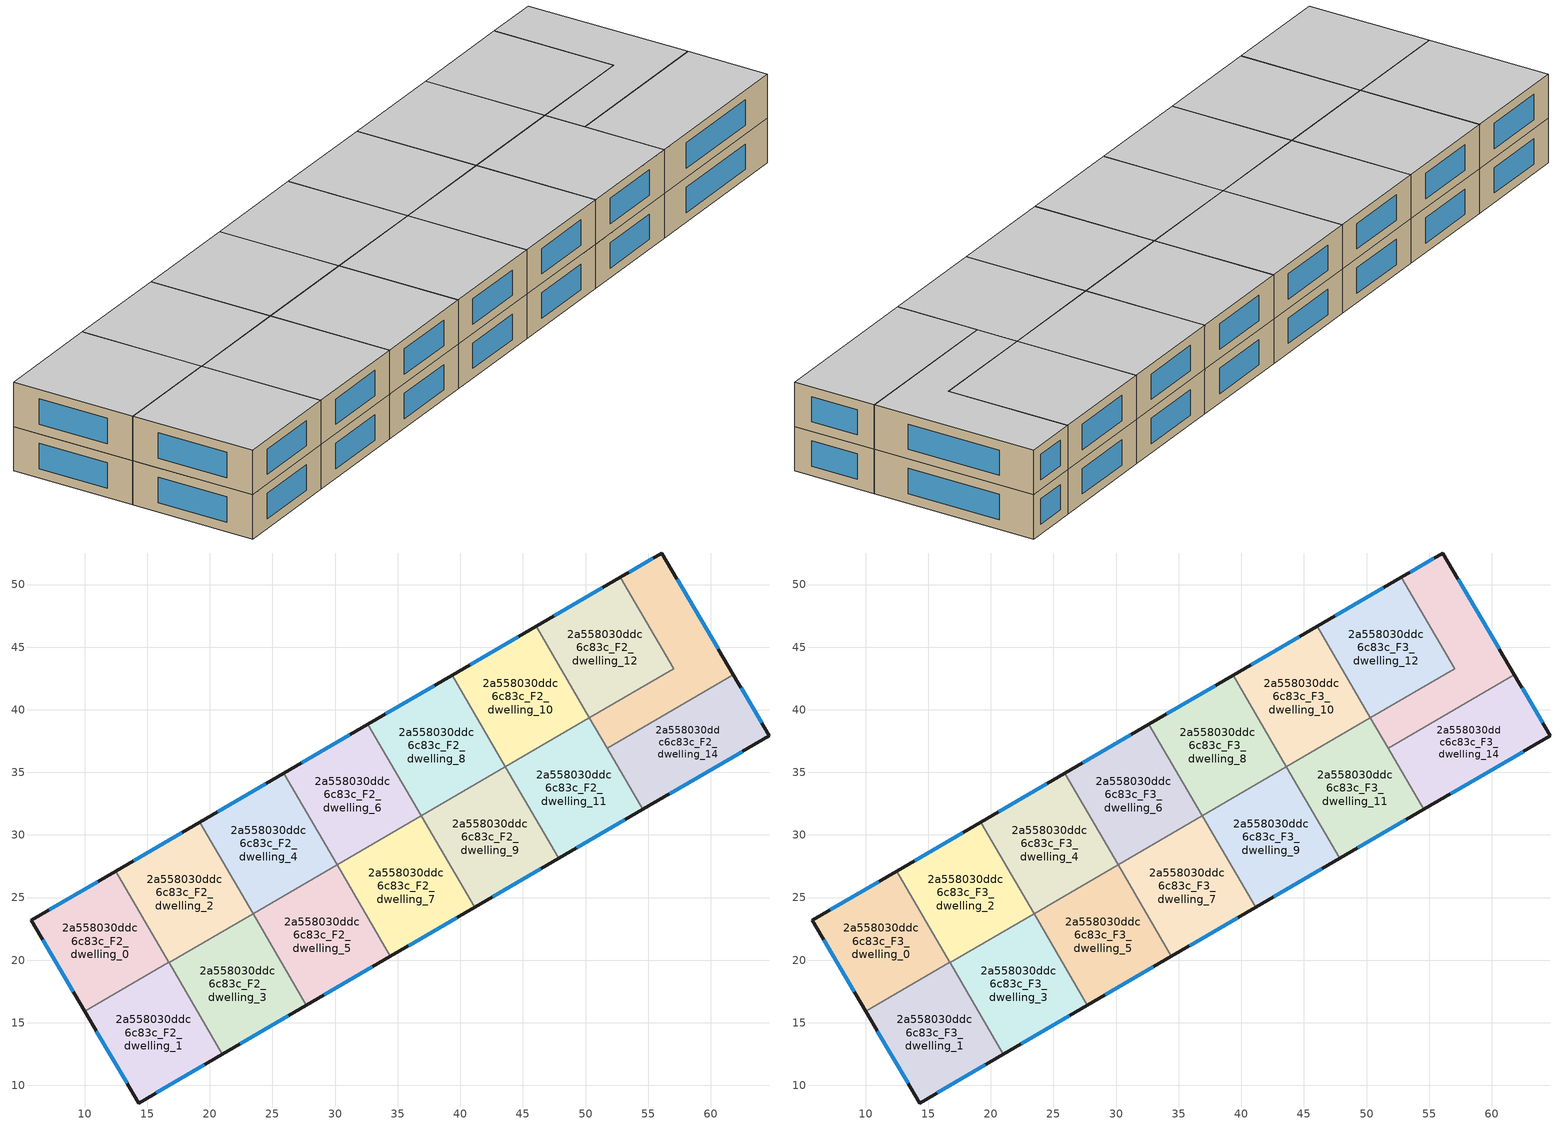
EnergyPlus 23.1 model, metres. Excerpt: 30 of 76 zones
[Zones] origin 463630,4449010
2a558030ddc6c83c_F2_dwelling_0
 floor to 2a558030ddc6c83c_F1_dwelling_0 (EU_floor_Construction): 12.48,27.11 16.73,19.82 10.01,15.91 5.74,23.19 z6
 wall outside (EU_wall_Construction): 12.48,27.11 5.74,23.19 10.01,15.91 z6:9
 wall to 2a558030ddc6c83c_F2_dwelling_1 (EU_wall_Construction): 10.01,15.91 16.73,19.82 z6:9
 wall to 2a558030ddc6c83c_F2_dwelling_2 (EU_wall_Construction): 16.73,19.82 12.48,27.11 z6:9
 window (EU_Window_Construction): 6.66,21.63 9.1,17.47 / 11.03,26.27 7.18,24.03 z6.64:8.36
2a558030ddc6c83c_F2_dwelling_1
 floor to 2a558030ddc6c83c_F1_dwelling_1 (EU_floor_Construction): 16.73,19.82 20.99,12.49 14.3,8.6 10.01,15.91 z6
 wall outside (EU_wall_Construction): 10.01,15.91 14.3,8.6 20.99,12.49 z6:9
 wall to 2a558030ddc6c83c_F2_dwelling_3 (EU_wall_Construction): 20.99,12.49 16.74,19.8 z6:9
 wall to 2a558030ddc6c83c_F2_dwelling_2 (EU_wall_Construction): 16.74,19.8 16.73,19.82 z6:9
 window (EU_Window_Construction): 10.93,14.34 13.38,10.16 / 15.74,9.43 19.56,11.66 z6.64:8.36
2a558030ddc6c83c_F2_dwelling_10
 floor to 2a558030ddc6c83c_F1_dwelling_10 (EU_floor_Construction): 46.05,46.67 50.31,39.36 43.6,35.45 39.34,42.76 z6
 wall outside (EU_wall_Construction): 46.05,46.67 39.34,42.76 z6:9
 wall to 2a558030ddc6c83c_F2_dwelling_8 (EU_wall_Construction): 39.34,42.76 43.6,35.45 z6:9
 wall to 2a558030ddc6c83c_F2_dwelling_12 (EU_wall_Construction): 50.31,39.36 46.05,46.67 z6:9
 wall to 2a558030ddc6c83c_F2_dwelling_11 (EU_wall_Construction): 43.6,35.45 50.31,39.36 z6:9
 window (EU_Window_Construction): 44.61,45.83 40.78,43.59 z6.64:8.36
2a558030ddc6c83c_F2_dwelling_11
 floor to 2a558030ddc6c83c_F1_dwelling_11 (EU_floor_Construction): 50.31,39.36 54.57,32.04 47.85,28.13 43.6,35.45 z6
 wall outside (EU_wall_Construction): 47.85,28.13 54.57,32.04 z6:9
 wall to 2a558030ddc6c83c_F2_dwelling_9 (EU_wall_Construction): 43.6,35.45 47.85,28.13 z6:9
 wall to 2a558030ddc6c83c_F2_dwelling_14 (EU_wall_Construction): 54.57,32.04 51.73,36.91 z6:9
 wall to 2a558030ddc6c83c_F2_dwelling_13 (EU_wall_Construction): 51.73,36.91 50.31,39.36 z6:9
 window (EU_Window_Construction): 49.29,28.97 53.13,31.21 z6.64:8.36
2a558030ddc6c83c_F2_dwelling_12
 floor to 2a558030ddc6c83c_F1_dwelling_12 (EU_floor_Construction): 52.77,50.58 57.02,43.27 50.31,39.36 46.05,46.67 z6
 wall outside (EU_wall_Construction): 52.77,50.58 46.05,46.67 z6:9
 wall to 2a558030ddc6c83c_F2_dwelling_13 (EU_wall_Construction): 50.31,39.36 57.02,43.27 52.77,50.58 z6:9
 window (EU_Window_Construction): 51.33,49.74 47.49,47.5 z6.64:8.36
2a558030ddc6c83c_F2_dwelling_13
 floor to 2a558030ddc6c83c_F1_dwelling_13 (EU_floor_Construction): 56.1,52.52 61.81,42.78 51.73,36.91 50.31,39.36 57.02,43.27 52.77,50.58 z6
 wall outside (EU_wall_Construction): 61.81,42.78 56.1,52.52 52.77,50.58 z6:9
 wall to 2a558030ddc6c83c_F2_dwelling_14 (EU_wall_Construction): 51.73,36.91 61.81,42.78 z6:9
 window (EU_Window_Construction): 55.38,52.1 53.48,50.99 / 60.59,44.87 57.32,50.43 z6.64:8.36
2a558030ddc6c83c_F2_dwelling_14
 floor to 2a558030ddc6c83c_F1_dwelling_14 (EU_floor_Construction): 61.81,42.78 64.67,37.92 54.57,32.04 51.73,36.91 z6
 wall outside (EU_wall_Construction): 54.57,32.04 64.67,37.92 61.81,42.78 z6:9
 window (EU_Window_Construction): 64.06,38.96 62.42,41.74 / 56.73,33.3 62.5,36.66 z6.64:8.36
2a558030ddc6c83c_F2_dwelling_2
 floor to 2a558030ddc6c83c_F1_dwelling_2 (EU_floor_Construction): 19.19,31.02 23.45,23.71 16.74,19.8 12.48,27.11 z6
 wall outside (EU_wall_Construction): 19.19,31.02 12.48,27.11 z6:9
 wall to 2a558030ddc6c83c_F2_dwelling_3 (EU_wall_Construction): 16.74,19.8 23.45,23.71 z6:9
 wall to 2a558030ddc6c83c_F2_dwelling_4 (EU_wall_Construction): 23.45,23.71 19.19,31.02 z6:9
 window (EU_Window_Construction): 17.75,30.19 13.92,27.95 z6.64:8.36
2a558030ddc6c83c_F2_dwelling_3
 floor to 2a558030ddc6c83c_F1_dwelling_3 (EU_floor_Construction): 23.45,23.71 27.71,16.4 20.99,12.49 16.74,19.8 z6
 wall outside (EU_wall_Construction): 20.99,12.49 27.71,16.4 z6:9
 wall to 2a558030ddc6c83c_F2_dwelling_5 (EU_wall_Construction): 27.71,16.4 23.45,23.71 z6:9
 window (EU_Window_Construction): 22.43,13.33 26.27,15.57 z6.64:8.36
2a558030ddc6c83c_F2_dwelling_4
 floor to 2a558030ddc6c83c_F1_dwelling_4 (EU_floor_Construction): 25.91,34.93 30.17,27.62 23.45,23.71 19.19,31.02 z6
 wall outside (EU_wall_Construction): 25.91,34.93 19.19,31.02 z6:9
 wall to 2a558030ddc6c83c_F2_dwelling_5 (EU_wall_Construction): 23.45,23.71 30.17,27.62 z6:9
 wall to 2a558030ddc6c83c_F2_dwelling_6 (EU_wall_Construction): 30.17,27.62 25.91,34.93 z6:9
 window (EU_Window_Construction): 24.47,34.1 20.63,31.86 z6.64:8.36
2a558030ddc6c83c_F2_dwelling_5
 floor to 2a558030ddc6c83c_F1_dwelling_5 (EU_floor_Construction): 30.17,27.62 34.42,20.31 27.71,16.4 23.45,23.71 z6
 wall outside (EU_wall_Construction): 27.71,16.4 34.42,20.31 z6:9
 wall to 2a558030ddc6c83c_F2_dwelling_7 (EU_wall_Construction): 34.42,20.31 30.17,27.62 z6:9
 window (EU_Window_Construction): 29.15,17.24 32.99,19.48 z6.64:8.36
2a558030ddc6c83c_F2_dwelling_6
 floor to 2a558030ddc6c83c_F1_dwelling_6 (EU_floor_Construction): 32.62,38.85 36.88,31.54 30.17,27.62 25.91,34.93 z6
 wall outside (EU_wall_Construction): 32.62,38.85 25.91,34.93 z6:9
 wall to 2a558030ddc6c83c_F2_dwelling_8 (EU_wall_Construction): 36.88,31.54 32.62,38.85 z6:9
 wall to 2a558030ddc6c83c_F2_dwelling_7 (EU_wall_Construction): 30.17,27.62 36.88,31.54 z6:9
 window (EU_Window_Construction): 31.18,38.01 27.35,35.77 z6.64:8.36
2a558030ddc6c83c_F2_dwelling_7
 floor to 2a558030ddc6c83c_F1_dwelling_7 (EU_floor_Construction): 36.88,31.54 41.14,24.22 34.42,20.31 30.17,27.62 z6
 wall outside (EU_wall_Construction): 34.42,20.31 41.14,24.22 z6:9
 wall to 2a558030ddc6c83c_F2_dwelling_9 (EU_wall_Construction): 41.14,24.22 36.88,31.54 z6:9
 window (EU_Window_Construction): 35.86,21.15 39.7,23.39 z6.64:8.36
2a558030ddc6c83c_F2_dwelling_8
 floor to 2a558030ddc6c83c_F1_dwelling_8 (EU_floor_Construction): 39.34,42.76 43.6,35.45 36.88,31.54 32.62,38.85 z6
 wall outside (EU_wall_Construction): 39.34,42.76 32.62,38.85 z6:9
 wall to 2a558030ddc6c83c_F2_dwelling_9 (EU_wall_Construction): 36.88,31.54 43.6,35.44 z6:9
 window (EU_Window_Construction): 37.9,41.92 34.06,39.68 z6.64:8.36
2a558030ddc6c83c_F2_dwelling_9
 floor to 2a558030ddc6c83c_F1_dwelling_9 (EU_floor_Construction): 43.59,35.45 47.85,28.13 41.14,24.22 36.88,31.54 z6
 wall outside (EU_wall_Construction): 41.14,24.22 47.85,28.13 z6:9
 window (EU_Window_Construction): 42.58,25.06 46.42,27.3 z6.64:8.36
2a558030ddc6c83c_F3_dwelling_0
 floor to 2a558030ddc6c83c_F2_dwelling_0 (EU_floor_Construction): 12.48,27.11 16.73,19.82 10.01,15.91 5.74,23.19 z9
 wall outside (EU_wall_Construction): 12.48,27.11 5.74,23.19 10.01,15.91 z9:12
 wall to 2a558030ddc6c83c_F3_dwelling_1 (EU_wall_Construction): 10.01,15.91 16.73,19.82 z9:12
 wall to 2a558030ddc6c83c_F3_dwelling_2 (EU_wall_Construction): 16.73,19.82 12.48,27.11 z9:12
 window (EU_Window_Construction): 6.66,21.63 9.1,17.47 / 11.03,26.27 7.18,24.03 z9.64:11.36
 ceiling to 2a558030ddc6c83c_F4_dwelling_0 (EU_floor_Construction): 16.73,19.82 12.48,27.11 5.74,23.19 10.01,15.91 z12
2a558030ddc6c83c_F3_dwelling_1
 floor to 2a558030ddc6c83c_F2_dwelling_1 (EU_floor_Construction): 16.73,19.82 20.99,12.49 14.3,8.6 10.01,15.91 z9
 wall outside (EU_wall_Construction): 10.01,15.91 14.3,8.6 20.99,12.49 z9:12
 wall to 2a558030ddc6c83c_F3_dwelling_3 (EU_wall_Construction): 20.99,12.49 16.74,19.8 z9:12
 wall to 2a558030ddc6c83c_F3_dwelling_2 (EU_wall_Construction): 16.74,19.8 16.73,19.82 z9:12
 window (EU_Window_Construction): 10.93,14.34 13.38,10.16 / 15.74,9.43 19.56,11.66 z9.64:11.36
 ceiling to 2a558030ddc6c83c_F4_dwelling_1 (EU_floor_Construction): 20.99,12.49 16.73,19.82 10.01,15.91 14.3,8.6 z12
2a558030ddc6c83c_F3_dwelling_10
 floor to 2a558030ddc6c83c_F2_dwelling_10 (EU_floor_Construction): 46.05,46.67 50.31,39.36 43.6,35.45 39.34,42.76 z9
 wall outside (EU_wall_Construction): 46.05,46.67 39.34,42.76 z9:12
 wall to 2a558030ddc6c83c_F3_dwelling_8 (EU_wall_Construction): 39.34,42.76 43.6,35.45 z9:12
 wall to 2a558030ddc6c83c_F3_dwelling_12 (EU_wall_Construction): 50.31,39.36 46.05,46.67 z9:12
 wall to 2a558030ddc6c83c_F3_dwelling_11 (EU_wall_Construction): 43.6,35.45 50.31,39.36 z9:12
 window (EU_Window_Construction): 44.61,45.83 40.78,43.59 z9.64:11.36
 ceiling to 2a558030ddc6c83c_F4_dwelling_10 (EU_floor_Construction): 50.31,39.36 46.05,46.67 39.34,42.76 43.6,35.45 z12
2a558030ddc6c83c_F3_dwelling_11
 floor to 2a558030ddc6c83c_F2_dwelling_11 (EU_floor_Construction): 50.31,39.36 54.57,32.04 47.85,28.13 43.6,35.45 z9
 wall outside (EU_wall_Construction): 47.85,28.13 54.57,32.04 z9:12
 wall to 2a558030ddc6c83c_F3_dwelling_9 (EU_wall_Construction): 43.6,35.45 47.85,28.13 z9:12
 wall to 2a558030ddc6c83c_F3_dwelling_14 (EU_wall_Construction): 54.57,32.04 51.73,36.91 z9:12
 wall to 2a558030ddc6c83c_F3_dwelling_13 (EU_wall_Construction): 51.73,36.91 50.31,39.36 z9:12
 window (EU_Window_Construction): 49.29,28.97 53.13,31.21 z9.64:11.36
 ceiling to 2a558030ddc6c83c_F4_dwelling_11 (EU_floor_Construction): 54.57,32.04 50.31,39.36 43.6,35.45 47.85,28.13 z12
2a558030ddc6c83c_F3_dwelling_12
 floor to 2a558030ddc6c83c_F2_dwelling_12 (EU_floor_Construction): 52.77,50.58 57.02,43.27 50.31,39.36 46.05,46.67 z9
 wall outside (EU_wall_Construction): 52.77,50.58 46.05,46.67 z9:12
 wall to 2a558030ddc6c83c_F3_dwelling_13 (EU_wall_Construction): 50.31,39.36 57.02,43.27 52.77,50.58 z9:12
 window (EU_Window_Construction): 51.33,49.74 47.49,47.5 z9.64:11.36
 ceiling to 2a558030ddc6c83c_F4_dwelling_12 (EU_floor_Construction): 57.02,43.27 52.77,50.58 46.05,46.67 50.31,39.36 z12
2a558030ddc6c83c_F3_dwelling_13
 floor to 2a558030ddc6c83c_F2_dwelling_13 (EU_floor_Construction): 56.1,52.52 61.81,42.78 51.73,36.91 50.31,39.36 57.02,43.27 52.77,50.58 z9
 wall outside (EU_wall_Construction): 61.81,42.78 56.1,52.52 52.77,50.58 z9:12
 wall to 2a558030ddc6c83c_F3_dwelling_14 (EU_wall_Construction): 51.73,36.91 61.81,42.78 z9:12
 window (EU_Window_Construction): 55.38,52.1 53.48,50.99 / 60.59,44.87 57.32,50.43 z9.64:11.36
 ceiling to 2a558030ddc6c83c_F4_dwelling_13 (EU_floor_Construction): 61.81,42.78 56.1,52.52 52.77,50.58 57.02,43.27 50.31,39.36 51.73,36.91 z12
2a558030ddc6c83c_F3_dwelling_14
 floor to 2a558030ddc6c83c_F2_dwelling_14 (EU_floor_Construction): 61.81,42.78 64.67,37.92 54.57,32.04 51.73,36.91 z9
 wall outside (EU_wall_Construction): 54.57,32.04 64.67,37.92 61.81,42.78 z9:12
 window (EU_Window_Construction): 64.06,38.96 62.42,41.74 / 56.73,33.3 62.5,36.66 z9.64:11.36
 ceiling to 2a558030ddc6c83c_F4_dwelling_14 (EU_floor_Construction): 64.67,37.92 61.81,42.78 51.73,36.91 54.57,32.04 z12
2a558030ddc6c83c_F3_dwelling_2
 floor to 2a558030ddc6c83c_F2_dwelling_2 (EU_floor_Construction): 19.19,31.02 23.45,23.71 16.74,19.8 12.48,27.11 z9
 wall outside (EU_wall_Construction): 19.19,31.02 12.48,27.11 z9:12
 wall to 2a558030ddc6c83c_F3_dwelling_3 (EU_wall_Construction): 16.74,19.8 23.45,23.71 z9:12
 wall to 2a558030ddc6c83c_F3_dwelling_4 (EU_wall_Construction): 23.45,23.71 19.19,31.02 z9:12
 window (EU_Window_Construction): 17.75,30.19 13.92,27.95 z9.64:11.36
 ceiling to 2a558030ddc6c83c_F4_dwelling_2 (EU_floor_Construction): 23.45,23.71 19.19,31.02 12.48,27.11 16.74,19.8 z12
2a558030ddc6c83c_F3_dwelling_3
 floor to 2a558030ddc6c83c_F2_dwelling_3 (EU_floor_Construction): 23.45,23.71 27.71,16.4 20.99,12.49 16.74,19.8 z9
 wall outside (EU_wall_Construction): 20.99,12.49 27.71,16.4 z9:12
 wall to 2a558030ddc6c83c_F3_dwelling_5 (EU_wall_Construction): 27.71,16.4 23.45,23.71 z9:12
 window (EU_Window_Construction): 22.43,13.33 26.27,15.57 z9.64:11.36
 ceiling to 2a558030ddc6c83c_F4_dwelling_3 (EU_floor_Construction): 27.71,16.4 23.45,23.71 16.74,19.8 20.99,12.49 z12
2a558030ddc6c83c_F3_dwelling_4
 floor to 2a558030ddc6c83c_F2_dwelling_4 (EU_floor_Construction): 25.91,34.93 30.17,27.62 23.45,23.71 19.19,31.02 z9
 wall outside (EU_wall_Construction): 25.91,34.93 19.19,31.02 z9:12
 wall to 2a558030ddc6c83c_F3_dwelling_5 (EU_wall_Construction): 23.45,23.71 30.17,27.62 z9:12
 wall to 2a558030ddc6c83c_F3_dwelling_6 (EU_wall_Construction): 30.17,27.62 25.91,34.93 z9:12
 window (EU_Window_Construction): 24.47,34.1 20.63,31.86 z9.64:11.36
 ceiling to 2a558030ddc6c83c_F4_dwelling_4 (EU_floor_Construction): 30.17,27.62 25.91,34.93 19.19,31.02 23.45,23.71 z12
2a558030ddc6c83c_F3_dwelling_5
 floor to 2a558030ddc6c83c_F2_dwelling_5 (EU_floor_Construction): 30.17,27.62 34.42,20.31 27.71,16.4 23.45,23.71 z9
 wall outside (EU_wall_Construction): 27.71,16.4 34.42,20.31 z9:12
 wall to 2a558030ddc6c83c_F3_dwelling_7 (EU_wall_Construction): 34.42,20.31 30.17,27.62 z9:12
 window (EU_Window_Construction): 29.15,17.24 32.99,19.48 z9.64:11.36
 ceiling to 2a558030ddc6c83c_F4_dwelling_5 (EU_floor_Construction): 34.42,20.31 30.17,27.62 23.45,23.71 27.71,16.4 z12
2a558030ddc6c83c_F3_dwelling_6
 floor to 2a558030ddc6c83c_F2_dwelling_6 (EU_floor_Construction): 32.62,38.85 36.88,31.54 30.17,27.62 25.91,34.93 z9
 wall outside (EU_wall_Construction): 32.62,38.85 25.91,34.93 z9:12
 wall to 2a558030ddc6c83c_F3_dwelling_8 (EU_wall_Construction): 36.88,31.54 32.62,38.85 z9:12
 wall to 2a558030ddc6c83c_F3_dwelling_7 (EU_wall_Construction): 30.17,27.62 36.88,31.54 z9:12
 window (EU_Window_Construction): 31.18,38.01 27.35,35.77 z9.64:11.36
 ceiling to 2a558030ddc6c83c_F4_dwelling_6 (EU_floor_Construction): 36.88,31.54 32.62,38.85 25.91,34.93 30.17,27.62 z12
2a558030ddc6c83c_F3_dwelling_7
 floor to 2a558030ddc6c83c_F2_dwelling_7 (EU_floor_Construction): 36.88,31.54 41.14,24.22 34.42,20.31 30.17,27.62 z9
 wall outside (EU_wall_Construction): 34.42,20.31 41.14,24.22 z9:12
 wall to 2a558030ddc6c83c_F3_dwelling_9 (EU_wall_Construction): 41.14,24.22 36.88,31.54 z9:12
 window (EU_Window_Construction): 35.86,21.15 39.7,23.39 z9.64:11.36
 ceiling to 2a558030ddc6c83c_F4_dwelling_7 (EU_floor_Construction): 41.14,24.22 36.88,31.54 30.17,27.62 34.42,20.31 z12
2a558030ddc6c83c_F3_dwelling_8
 floor to 2a558030ddc6c83c_F2_dwelling_8 (EU_floor_Construction): 39.34,42.76 43.6,35.45 36.88,31.54 32.62,38.85 z9
 wall outside (EU_wall_Construction): 39.34,42.76 32.62,38.85 z9:12
 wall to 2a558030ddc6c83c_F3_dwelling_9 (EU_wall_Construction): 36.88,31.54 43.6,35.44 z9:12
 window (EU_Window_Construction): 37.9,41.92 34.06,39.68 z9.64:11.36
 ceiling to 2a558030ddc6c83c_F4_dwelling_8 (EU_floor_Construction): 43.6,35.45 39.34,42.76 32.62,38.85 36.88,31.54 z12
2a558030ddc6c83c_F3_dwelling_9
 floor to 2a558030ddc6c83c_F2_dwelling_9 (EU_floor_Construction): 43.59,35.45 47.85,28.13 41.14,24.22 36.88,31.54 z9
 wall outside (EU_wall_Construction): 41.14,24.22 47.85,28.13 z9:12
 window (EU_Window_Construction): 42.58,25.06 46.42,27.3 z9.64:11.36
 ceiling to 2a558030ddc6c83c_F4_dwelling_9 (EU_floor_Construction): 47.85,28.13 43.59,35.45 36.88,31.54 41.14,24.22 z12
[Building]
EU S2 Campaign: North Axis=0; Terrain=City; Solar Distribution=FullExterior
[Site:Location]
Yerevan-Zvartnots.Intl.AP: Latitude=40.15; Longitude=44.383; Time Zone=4; Elevation=854
[SizingPeriod:WeatherFileDays]
AnnualSizingPeriod: Begin Month=1; Begin Day of Month=1; End Month=12; End Day of Month=31; Day of Week for Start Day=Monday; Use Weather File Daylight Saving Period=No; Use Weather File Rain and Snow Indicators=No
[MATERIAL]
EU_InternalMass_Material: Roughness=MediumRough; Thickness=0.1; Conductivity=1; Density=1800; Specific Heat=900; Thermal Absorptance=0.9; Solar Absorptance=0.7; Visible Absorptance=0.7
[MATERIAL:NOMASS] Roughness=MediumRough; Thermal Absorptance=0.9; Solar Absorptance=0.7; Visible Absorptance=0.7
Name | Thermal Resistance
EU_wall_NoMass | 1.05043
EU_floor_NoMass | 0.478065
[WINDOWMATERIAL:SIMPLEGLAZINGSYSTEM]
EU_Window_SimpleGlazing: UFactor=2.5566; Solar Heat Gain Coefficient=0.75; Visible Transmittance=0.75
[CONSTRUCTION]
EU_wall_Construction: EU_wall_NoMass
EU_floor_Construction: EU_floor_NoMass
EU_Window_Construction: EU_Window_SimpleGlazing
EU_InternalMass_Construction: EU_InternalMass_Material
[ZONE] Type=1; Multiplier=1; Ceiling Height=autocalculate; Floor Area=autocalculate; Part of Total Floor Area=Yes
Name | Volume
2a558030ddc6c83c_F2_dwelling_0; 2a558030ddc6c83c_F3_dwelling_0 | 197.231
2a558030ddc6c83c_F2_dwelling_1; 2a558030ddc6c83c_F3_dwelling_1 | 197.214
2a558030ddc6c83c_F2_dwelling_10; 2a558030ddc6c83c_F3_dwelling_10; 2a558030ddc6c83c_F2_dwelling_5; 2a558030ddc6c83c_F3_dwelling_5; 2a558030ddc6c83c_F2_dwelling_8; 2a558030ddc6c83c_F3_dwelling_8 | 197.238
2a558030ddc6c83c_F2_dwelling_11; 2a558030ddc6c83c_F3_dwelling_11; 2a558030ddc6c83c_F2_dwelling_4; 2a558030ddc6c83c_F3_dwelling_4 | 197.22
2a558030ddc6c83c_F2_dwelling_12; 2a558030ddc6c83c_F3_dwelling_12 | 197.204
2a558030ddc6c83c_F2_dwelling_13; 2a558030ddc6c83c_F3_dwelling_13 | 197.211
2a558030ddc6c83c_F2_dwelling_14; 2a558030ddc6c83c_F3_dwelling_14 | 197.236
2a558030ddc6c83c_F2_dwelling_2; 2a558030ddc6c83c_F3_dwelling_2; 2a558030ddc6c83c_F2_dwelling_3; 2a558030ddc6c83c_F3_dwelling_3; 2a558030ddc6c83c_F2_dwelling_7; 2a558030ddc6c83c_F3_dwelling_7 | 197.223
2a558030ddc6c83c_F2_dwelling_6; 2a558030ddc6c83c_F3_dwelling_6 | 197.239
2a558030ddc6c83c_F2_dwelling_9; 2a558030ddc6c83c_F3_dwelling_9 | 197.221
[INTERNALMASS] Construction=EU_InternalMass_Construction
Name | Zone or ZoneList | Surface Area
2a558030ddc6c83c_F2_dwelling_0_EU_InternalMass | 2a558030ddc6c83c_F2_dwelling_0 | 65.7417
2a558030ddc6c83c_F2_dwelling_1_EU_InternalMass | 2a558030ddc6c83c_F2_dwelling_1 | 65.7366
2a558030ddc6c83c_F2_dwelling_2_EU_InternalMass | 2a558030ddc6c83c_F2_dwelling_2 | 65.7399
2a558030ddc6c83c_F2_dwelling_3_EU_InternalMass | 2a558030ddc6c83c_F2_dwelling_3 | 65.7399
2a558030ddc6c83c_F2_dwelling_4_EU_InternalMass | 2a558030ddc6c83c_F2_dwelling_4 | 65.7404
2a558030ddc6c83c_F2_dwelling_5_EU_InternalMass | 2a558030ddc6c83c_F2_dwelling_5 | 65.7491
2a558030ddc6c83c_F2_dwelling_6_EU_InternalMass | 2a558030ddc6c83c_F2_dwelling_6 | 65.7471
2a558030ddc6c83c_F2_dwelling_7_EU_InternalMass | 2a558030ddc6c83c_F2_dwelling_7 | 65.7419
2a558030ddc6c83c_F2_dwelling_8_EU_InternalMass | 2a558030ddc6c83c_F2_dwelling_8 | 65.7474
2a558030ddc6c83c_F2_dwelling_9_EU_InternalMass | 2a558030ddc6c83c_F2_dwelling_9 | 65.7414
2a558030ddc6c83c_F2_dwelling_10_EU_InternalMass | 2a558030ddc6c83c_F2_dwelling_10 | 65.745
2a558030ddc6c83c_F2_dwelling_11_EU_InternalMass | 2a558030ddc6c83c_F2_dwelling_11 | 65.7403
2a558030ddc6c83c_F2_dwelling_12_EU_InternalMass | 2a558030ddc6c83c_F2_dwelling_12 | 65.7403
2a558030ddc6c83c_F2_dwelling_13_EU_InternalMass | 2a558030ddc6c83c_F2_dwelling_13 | 65.7343
2a558030ddc6c83c_F2_dwelling_14_EU_InternalMass | 2a558030ddc6c83c_F2_dwelling_14 | 65.7467
2a558030ddc6c83c_F3_dwelling_0_EU_InternalMass | 2a558030ddc6c83c_F3_dwelling_0 | 65.7417
2a558030ddc6c83c_F3_dwelling_1_EU_InternalMass | 2a558030ddc6c83c_F3_dwelling_1 | 65.7366
2a558030ddc6c83c_F3_dwelling_2_EU_InternalMass | 2a558030ddc6c83c_F3_dwelling_2 | 65.7399
2a558030ddc6c83c_F3_dwelling_3_EU_InternalMass | 2a558030ddc6c83c_F3_dwelling_3 | 65.7399
2a558030ddc6c83c_F3_dwelling_4_EU_InternalMass | 2a558030ddc6c83c_F3_dwelling_4 | 65.7404
2a558030ddc6c83c_F3_dwelling_5_EU_InternalMass | 2a558030ddc6c83c_F3_dwelling_5 | 65.7491
2a558030ddc6c83c_F3_dwelling_6_EU_InternalMass | 2a558030ddc6c83c_F3_dwelling_6 | 65.7471
2a558030ddc6c83c_F3_dwelling_7_EU_InternalMass | 2a558030ddc6c83c_F3_dwelling_7 | 65.7419
2a558030ddc6c83c_F3_dwelling_8_EU_InternalMass | 2a558030ddc6c83c_F3_dwelling_8 | 65.7474
2a558030ddc6c83c_F3_dwelling_9_EU_InternalMass | 2a558030ddc6c83c_F3_dwelling_9 | 65.7414
2a558030ddc6c83c_F3_dwelling_10_EU_InternalMass | 2a558030ddc6c83c_F3_dwelling_10 | 65.745
2a558030ddc6c83c_F3_dwelling_11_EU_InternalMass | 2a558030ddc6c83c_F3_dwelling_11 | 65.7403
2a558030ddc6c83c_F3_dwelling_12_EU_InternalMass | 2a558030ddc6c83c_F3_dwelling_12 | 65.7403
2a558030ddc6c83c_F3_dwelling_13_EU_InternalMass | 2a558030ddc6c83c_F3_dwelling_13 | 65.7343
2a558030ddc6c83c_F3_dwelling_14_EU_InternalMass | 2a558030ddc6c83c_F3_dwelling_14 | 65.7467
[OTHEREQUIPMENT] Fuel Type=Electricity; Design Level Calculation Method=Watts/Area; Power per Zone Floor Area=1; Fraction Latent=0; Fraction Radiant=0; Fraction Lost=0; Carbon Dioxide Generation Rate=0; EndUse Subcategory=EU_Step8_InternalGains
Name | Zone or ZoneList or Space or SpaceList | Schedule
EU_Step8_InternalGain_2a558030ddc6c83c_F2_dwelling_0_f000 | 2a558030ddc6c83c_F2_dwelling_0 | EU_Step8_GainSchedule_2a558030ddc6c83c_F2_dwelling_0_f000
EU_Step8_InternalGain_2a558030ddc6c83c_F2_dwelling_1_f000 | 2a558030ddc6c83c_F2_dwelling_1 | EU_Step8_GainSchedule_2a558030ddc6c83c_F2_dwelling_1_f000
EU_Step8_InternalGain_2a558030ddc6c83c_F2_dwelling_2_f000 | 2a558030ddc6c83c_F2_dwelling_2 | EU_Step8_GainSchedule_2a558030ddc6c83c_F2_dwelling_2_f000
EU_Step8_InternalGain_2a558030ddc6c83c_F2_dwelling_3_f000 | 2a558030ddc6c83c_F2_dwelling_3 | EU_Step8_GainSchedule_2a558030ddc6c83c_F2_dwelling_3_f000
EU_Step8_InternalGain_2a558030ddc6c83c_F2_dwelling_4_f000 | 2a558030ddc6c83c_F2_dwelling_4 | EU_Step8_GainSchedule_2a558030ddc6c83c_F2_dwelling_4_f000
EU_Step8_InternalGain_2a558030ddc6c83c_F2_dwelling_5_f000 | 2a558030ddc6c83c_F2_dwelling_5 | EU_Step8_GainSchedule_2a558030ddc6c83c_F2_dwelling_5_f000
EU_Step8_InternalGain_2a558030ddc6c83c_F2_dwelling_6_f000 | 2a558030ddc6c83c_F2_dwelling_6 | EU_Step8_GainSchedule_2a558030ddc6c83c_F2_dwelling_6_f000
EU_Step8_InternalGain_2a558030ddc6c83c_F2_dwelling_7_f000 | 2a558030ddc6c83c_F2_dwelling_7 | EU_Step8_GainSchedule_2a558030ddc6c83c_F2_dwelling_7_f000
EU_Step8_InternalGain_2a558030ddc6c83c_F2_dwelling_8_f000 | 2a558030ddc6c83c_F2_dwelling_8 | EU_Step8_GainSchedule_2a558030ddc6c83c_F2_dwelling_8_f000
EU_Step8_InternalGain_2a558030ddc6c83c_F2_dwelling_9_f000 | 2a558030ddc6c83c_F2_dwelling_9 | EU_Step8_GainSchedule_2a558030ddc6c83c_F2_dwelling_9_f000
EU_Step8_InternalGain_2a558030ddc6c83c_F2_dwelling_10_f000 | 2a558030ddc6c83c_F2_dwelling_10 | EU_Step8_GainSchedule_2a558030ddc6c83c_F2_dwelling_10_f000
EU_Step8_InternalGain_2a558030ddc6c83c_F2_dwelling_11_f000 | 2a558030ddc6c83c_F2_dwelling_11 | EU_Step8_GainSchedule_2a558030ddc6c83c_F2_dwelling_11_f000
EU_Step8_InternalGain_2a558030ddc6c83c_F2_dwelling_12_f000 | 2a558030ddc6c83c_F2_dwelling_12 | EU_Step8_GainSchedule_2a558030ddc6c83c_F2_dwelling_12_f000
EU_Step8_InternalGain_2a558030ddc6c83c_F2_dwelling_13_f000 | 2a558030ddc6c83c_F2_dwelling_13 | EU_Step8_GainSchedule_2a558030ddc6c83c_F2_dwelling_13_f000
EU_Step8_InternalGain_2a558030ddc6c83c_F2_dwelling_14_f000 | 2a558030ddc6c83c_F2_dwelling_14 | EU_Step8_GainSchedule_2a558030ddc6c83c_F2_dwelling_14_f000
EU_Step8_InternalGain_2a558030ddc6c83c_F3_dwelling_0_f000 | 2a558030ddc6c83c_F3_dwelling_0 | EU_Step8_GainSchedule_2a558030ddc6c83c_F3_dwelling_0_f000
EU_Step8_InternalGain_2a558030ddc6c83c_F3_dwelling_1_f000 | 2a558030ddc6c83c_F3_dwelling_1 | EU_Step8_GainSchedule_2a558030ddc6c83c_F3_dwelling_1_f000
EU_Step8_InternalGain_2a558030ddc6c83c_F3_dwelling_2_f000 | 2a558030ddc6c83c_F3_dwelling_2 | EU_Step8_GainSchedule_2a558030ddc6c83c_F3_dwelling_2_f000
EU_Step8_InternalGain_2a558030ddc6c83c_F3_dwelling_3_f000 | 2a558030ddc6c83c_F3_dwelling_3 | EU_Step8_GainSchedule_2a558030ddc6c83c_F3_dwelling_3_f000
EU_Step8_InternalGain_2a558030ddc6c83c_F3_dwelling_4_f000 | 2a558030ddc6c83c_F3_dwelling_4 | EU_Step8_GainSchedule_2a558030ddc6c83c_F3_dwelling_4_f000
EU_Step8_InternalGain_2a558030ddc6c83c_F3_dwelling_5_f000 | 2a558030ddc6c83c_F3_dwelling_5 | EU_Step8_GainSchedule_2a558030ddc6c83c_F3_dwelling_5_f000
EU_Step8_InternalGain_2a558030ddc6c83c_F3_dwelling_6_f000 | 2a558030ddc6c83c_F3_dwelling_6 | EU_Step8_GainSchedule_2a558030ddc6c83c_F3_dwelling_6_f000
EU_Step8_InternalGain_2a558030ddc6c83c_F3_dwelling_7_f000 | 2a558030ddc6c83c_F3_dwelling_7 | EU_Step8_GainSchedule_2a558030ddc6c83c_F3_dwelling_7_f000
EU_Step8_InternalGain_2a558030ddc6c83c_F3_dwelling_8_f000 | 2a558030ddc6c83c_F3_dwelling_8 | EU_Step8_GainSchedule_2a558030ddc6c83c_F3_dwelling_8_f000
EU_Step8_InternalGain_2a558030ddc6c83c_F3_dwelling_9_f000 | 2a558030ddc6c83c_F3_dwelling_9 | EU_Step8_GainSchedule_2a558030ddc6c83c_F3_dwelling_9_f000
EU_Step8_InternalGain_2a558030ddc6c83c_F3_dwelling_10_f000 | 2a558030ddc6c83c_F3_dwelling_10 | EU_Step8_GainSchedule_2a558030ddc6c83c_F3_dwelling_10_f000
EU_Step8_InternalGain_2a558030ddc6c83c_F3_dwelling_11_f000 | 2a558030ddc6c83c_F3_dwelling_11 | EU_Step8_GainSchedule_2a558030ddc6c83c_F3_dwelling_11_f000
EU_Step8_InternalGain_2a558030ddc6c83c_F3_dwelling_12_f000 | 2a558030ddc6c83c_F3_dwelling_12 | EU_Step8_GainSchedule_2a558030ddc6c83c_F3_dwelling_12_f000
EU_Step8_InternalGain_2a558030ddc6c83c_F3_dwelling_13_f000 | 2a558030ddc6c83c_F3_dwelling_13 | EU_Step8_GainSchedule_2a558030ddc6c83c_F3_dwelling_13_f000
EU_Step8_InternalGain_2a558030ddc6c83c_F3_dwelling_14_f000 | 2a558030ddc6c83c_F3_dwelling_14 | EU_Step8_GainSchedule_2a558030ddc6c83c_F3_dwelling_14_f000
[ZONEVENTILATION:DESIGNFLOWRATE] Schedule=EU_AlwaysOn; Design Flow Rate Calculation Method=AirChanges/Hour; Air Changes per Hour=0.557805; Ventilation Type=Natural; Fan Pressure Rise=0; Fan Total Efficiency=1; Constant Term Coefficient=1; Temperature Term Coefficient=0; Velocity Term Coefficient=0; Velocity Squared Term Coefficient=0; Minimum Indoor Temperature=-100; Maximum Indoor Temperature=100; Delta Temperature=-100; Minimum Outdoor Temperature=-100; Maximum Outdoor Temperature=100; Maximum Wind Speed=40
Name | Zone or ZoneList or Space or SpaceList
EU_ConstantAir_2a558030ddc6c83c_F2_dwelling_0 | 2a558030ddc6c83c_F2_dwelling_0
EU_ConstantAir_2a558030ddc6c83c_F2_dwelling_1 | 2a558030ddc6c83c_F2_dwelling_1
EU_ConstantAir_2a558030ddc6c83c_F2_dwelling_2 | 2a558030ddc6c83c_F2_dwelling_2
EU_ConstantAir_2a558030ddc6c83c_F2_dwelling_3 | 2a558030ddc6c83c_F2_dwelling_3
EU_ConstantAir_2a558030ddc6c83c_F2_dwelling_4 | 2a558030ddc6c83c_F2_dwelling_4
EU_ConstantAir_2a558030ddc6c83c_F2_dwelling_5 | 2a558030ddc6c83c_F2_dwelling_5
EU_ConstantAir_2a558030ddc6c83c_F2_dwelling_6 | 2a558030ddc6c83c_F2_dwelling_6
EU_ConstantAir_2a558030ddc6c83c_F2_dwelling_7 | 2a558030ddc6c83c_F2_dwelling_7
EU_ConstantAir_2a558030ddc6c83c_F2_dwelling_8 | 2a558030ddc6c83c_F2_dwelling_8
EU_ConstantAir_2a558030ddc6c83c_F2_dwelling_9 | 2a558030ddc6c83c_F2_dwelling_9
EU_ConstantAir_2a558030ddc6c83c_F2_dwelling_10 | 2a558030ddc6c83c_F2_dwelling_10
EU_ConstantAir_2a558030ddc6c83c_F2_dwelling_11 | 2a558030ddc6c83c_F2_dwelling_11
EU_ConstantAir_2a558030ddc6c83c_F2_dwelling_12 | 2a558030ddc6c83c_F2_dwelling_12
EU_ConstantAir_2a558030ddc6c83c_F2_dwelling_13 | 2a558030ddc6c83c_F2_dwelling_13
EU_ConstantAir_2a558030ddc6c83c_F2_dwelling_14 | 2a558030ddc6c83c_F2_dwelling_14
EU_ConstantAir_2a558030ddc6c83c_F3_dwelling_0 | 2a558030ddc6c83c_F3_dwelling_0
EU_ConstantAir_2a558030ddc6c83c_F3_dwelling_1 | 2a558030ddc6c83c_F3_dwelling_1
EU_ConstantAir_2a558030ddc6c83c_F3_dwelling_2 | 2a558030ddc6c83c_F3_dwelling_2
EU_ConstantAir_2a558030ddc6c83c_F3_dwelling_3 | 2a558030ddc6c83c_F3_dwelling_3
EU_ConstantAir_2a558030ddc6c83c_F3_dwelling_4 | 2a558030ddc6c83c_F3_dwelling_4
EU_ConstantAir_2a558030ddc6c83c_F3_dwelling_5 | 2a558030ddc6c83c_F3_dwelling_5
EU_ConstantAir_2a558030ddc6c83c_F3_dwelling_6 | 2a558030ddc6c83c_F3_dwelling_6
EU_ConstantAir_2a558030ddc6c83c_F3_dwelling_7 | 2a558030ddc6c83c_F3_dwelling_7
EU_ConstantAir_2a558030ddc6c83c_F3_dwelling_8 | 2a558030ddc6c83c_F3_dwelling_8
EU_ConstantAir_2a558030ddc6c83c_F3_dwelling_9 | 2a558030ddc6c83c_F3_dwelling_9
EU_ConstantAir_2a558030ddc6c83c_F3_dwelling_10 | 2a558030ddc6c83c_F3_dwelling_10
EU_ConstantAir_2a558030ddc6c83c_F3_dwelling_11 | 2a558030ddc6c83c_F3_dwelling_11
EU_ConstantAir_2a558030ddc6c83c_F3_dwelling_12 | 2a558030ddc6c83c_F3_dwelling_12
EU_ConstantAir_2a558030ddc6c83c_F3_dwelling_13 | 2a558030ddc6c83c_F3_dwelling_13
EU_ConstantAir_2a558030ddc6c83c_F3_dwelling_14 | 2a558030ddc6c83c_F3_dwelling_14
[HVACTEMPLATE:THERMOSTAT] Constant Heating Setpoint=20; Constant Cooling Setpoint=50
EU_HeatOnly_2a558030ddc6c83c_F0_dwelling_13; EU_HeatOnly_2a558030ddc6c83c_F0_dwelling_14; EU_HeatOnly_2a558030ddc6c83c_F0_dwelling_15; EU_HeatOnly_2a558030ddc6c83c_F1_dwelling_0; EU_HeatOnly_2a558030ddc6c83c_F1_dwelling_1; EU_HeatOnly_2a558030ddc6c83c_F1_dwelling_2; EU_HeatOnly_2a558030ddc6c83c_F1_dwelling_3; EU_HeatOnly_2a558030ddc6c83c_F1_dwelling_4; EU_HeatOnly_2a558030ddc6c83c_F1_dwelling_5; EU_HeatOnly_2a558030ddc6c83c_F1_dwelling_6; EU_HeatOnly_2a558030ddc6c83c_F1_dwelling_7; EU_HeatOnly_2a558030ddc6c83c_F1_dwelling_8; EU_HeatOnly_2a558030ddc6c83c_F1_dwelling_9; EU_HeatOnly_2a558030ddc6c83c_F1_dwelling_10; EU_HeatOnly_2a558030ddc6c83c_F1_dwelling_11; EU_HeatOnly_2a558030ddc6c83c_F1_dwelling_12; EU_HeatOnly_2a558030ddc6c83c_F1_dwelling_13; EU_HeatOnly_2a558030ddc6c83c_F1_dwelling_14; EU_HeatOnly_2a558030ddc6c83c_F2_dwelling_0; EU_HeatOnly_2a558030ddc6c83c_F2_dwelling_1; EU_HeatOnly_2a558030ddc6c83c_F2_dwelling_2; EU_HeatOnly_2a558030ddc6c83c_F2_dwelling_3; EU_HeatOnly_2a558030ddc6c83c_F2_dwelling_4; EU_HeatOnly_2a558030ddc6c83c_F2_dwelling_5; EU_HeatOnly_2a558030ddc6c83c_F2_dwelling_6; EU_HeatOnly_2a558030ddc6c83c_F2_dwelling_7; EU_HeatOnly_2a558030ddc6c83c_F2_dwelling_8; EU_HeatOnly_2a558030ddc6c83c_F2_dwelling_9; EU_HeatOnly_2a558030ddc6c83c_F2_dwelling_10; EU_HeatOnly_2a558030ddc6c83c_F2_dwelling_11; EU_HeatOnly_2a558030ddc6c83c_F2_dwelling_12; EU_HeatOnly_2a558030ddc6c83c_F2_dwelling_13; EU_HeatOnly_2a558030ddc6c83c_F2_dwelling_14; EU_HeatOnly_2a558030ddc6c83c_F3_dwelling_0; EU_HeatOnly_2a558030ddc6c83c_F3_dwelling_1; EU_HeatOnly_2a558030ddc6c83c_F3_dwelling_2; EU_HeatOnly_2a558030ddc6c83c_F3_dwelling_3; EU_HeatOnly_2a558030ddc6c83c_F3_dwelling_4; EU_HeatOnly_2a558030ddc6c83c_F3_dwelling_5; EU_HeatOnly_2a558030ddc6c83c_F3_dwelling_6; EU_HeatOnly_2a558030ddc6c83c_F3_dwelling_7; EU_HeatOnly_2a558030ddc6c83c_F3_dwelling_8; EU_HeatOnly_2a558030ddc6c83c_F3_dwelling_9; EU_HeatOnly_2a558030ddc6c83c_F3_dwelling_10; EU_HeatOnly_2a558030ddc6c83c_F3_dwelling_11; EU_HeatOnly_2a558030ddc6c83c_F3_dwelling_12; EU_HeatOnly_2a558030ddc6c83c_F3_dwelling_13; EU_HeatOnly_2a558030ddc6c83c_F3_dwelling_14; EU_HeatOnly_2a558030ddc6c83c_F4_dwelling_0; EU_HeatOnly_2a558030ddc6c83c_F4_dwelling_1; EU_HeatOnly_2a558030ddc6c83c_F4_dwelling_2; EU_HeatOnly_2a558030ddc6c83c_F4_dwelling_3; EU_HeatOnly_2a558030ddc6c83c_F4_dwelling_4; EU_HeatOnly_2a558030ddc6c83c_F4_dwelling_5; EU_HeatOnly_2a558030ddc6c83c_F4_dwelling_6; EU_HeatOnly_2a558030ddc6c83c_F4_dwelling_7; EU_HeatOnly_2a558030ddc6c83c_F4_dwelling_8; EU_HeatOnly_2a558030ddc6c83c_F4_dwelling_9; EU_HeatOnly_2a558030ddc6c83c_F4_dwelling_10; EU_HeatOnly_2a558030ddc6c83c_F4_dwelling_11; EU_HeatOnly_2a558030ddc6c83c_F4_dwelling_12; EU_HeatOnly_2a558030ddc6c83c_F4_dwelling_13; EU_HeatOnly_2a558030ddc6c83c_F4_dwelling_14
[HVACTEMPLATE:ZONE:IDEALLOADSAIRSYSTEM] System Availability Schedule=EU_AlwaysOn; Maximum Heating Supply Air Temperature=50; Minimum Cooling Supply Air Temperature=13; Maximum Heating Supply Air Humidity Ratio=0.0156; Minimum Cooling Supply Air Humidity Ratio=0.0077; Heating Limit=NoLimit; Cooling Limit=NoLimit; Heating Availability Schedule=EU_AlwaysOn; Cooling Availability Schedule=EU_CoolingOff; Dehumidification Control Type=ConstantSensibleHeatRatio; Cooling Sensible Heat Ratio=0.7; Dehumidification Setpoint=60; Humidification Control Type=None; Humidification Setpoint=30; Outdoor Air Method=None; Outdoor Air Flow Rate per Person=0.00944; Outdoor Air Flow Rate per Zone Floor Area=0; Outdoor Air Flow Rate per Zone=0; Demand Controlled Ventilation Type=None; Outdoor Air Economizer Type=NoEconomizer; Heat Recovery Type=None; Sensible Heat Recovery Effectiveness=0.7; Latent Heat Recovery Effectiveness=0.65
Name | Template Thermostat
2a558030ddc6c83c_F2_dwelling_0 | EU_HeatOnly_2a558030ddc6c83c_F2_dwelling_0
2a558030ddc6c83c_F2_dwelling_1 | EU_HeatOnly_2a558030ddc6c83c_F2_dwelling_1
2a558030ddc6c83c_F2_dwelling_2 | EU_HeatOnly_2a558030ddc6c83c_F2_dwelling_2
2a558030ddc6c83c_F2_dwelling_3 | EU_HeatOnly_2a558030ddc6c83c_F2_dwelling_3
2a558030ddc6c83c_F2_dwelling_4 | EU_HeatOnly_2a558030ddc6c83c_F2_dwelling_4
2a558030ddc6c83c_F2_dwelling_5 | EU_HeatOnly_2a558030ddc6c83c_F2_dwelling_5
2a558030ddc6c83c_F2_dwelling_6 | EU_HeatOnly_2a558030ddc6c83c_F2_dwelling_6
2a558030ddc6c83c_F2_dwelling_7 | EU_HeatOnly_2a558030ddc6c83c_F2_dwelling_7
2a558030ddc6c83c_F2_dwelling_8 | EU_HeatOnly_2a558030ddc6c83c_F2_dwelling_8
2a558030ddc6c83c_F2_dwelling_9 | EU_HeatOnly_2a558030ddc6c83c_F2_dwelling_9
2a558030ddc6c83c_F2_dwelling_10 | EU_HeatOnly_2a558030ddc6c83c_F2_dwelling_10
2a558030ddc6c83c_F2_dwelling_11 | EU_HeatOnly_2a558030ddc6c83c_F2_dwelling_11
2a558030ddc6c83c_F2_dwelling_12 | EU_HeatOnly_2a558030ddc6c83c_F2_dwelling_12
2a558030ddc6c83c_F2_dwelling_13 | EU_HeatOnly_2a558030ddc6c83c_F2_dwelling_13
2a558030ddc6c83c_F2_dwelling_14 | EU_HeatOnly_2a558030ddc6c83c_F2_dwelling_14
2a558030ddc6c83c_F3_dwelling_0 | EU_HeatOnly_2a558030ddc6c83c_F3_dwelling_0
2a558030ddc6c83c_F3_dwelling_1 | EU_HeatOnly_2a558030ddc6c83c_F3_dwelling_1
2a558030ddc6c83c_F3_dwelling_2 | EU_HeatOnly_2a558030ddc6c83c_F3_dwelling_2
2a558030ddc6c83c_F3_dwelling_3 | EU_HeatOnly_2a558030ddc6c83c_F3_dwelling_3
2a558030ddc6c83c_F3_dwelling_4 | EU_HeatOnly_2a558030ddc6c83c_F3_dwelling_4
2a558030ddc6c83c_F3_dwelling_5 | EU_HeatOnly_2a558030ddc6c83c_F3_dwelling_5
2a558030ddc6c83c_F3_dwelling_6 | EU_HeatOnly_2a558030ddc6c83c_F3_dwelling_6
2a558030ddc6c83c_F3_dwelling_7 | EU_HeatOnly_2a558030ddc6c83c_F3_dwelling_7
2a558030ddc6c83c_F3_dwelling_8 | EU_HeatOnly_2a558030ddc6c83c_F3_dwelling_8
2a558030ddc6c83c_F3_dwelling_9 | EU_HeatOnly_2a558030ddc6c83c_F3_dwelling_9
2a558030ddc6c83c_F3_dwelling_10 | EU_HeatOnly_2a558030ddc6c83c_F3_dwelling_10
2a558030ddc6c83c_F3_dwelling_11 | EU_HeatOnly_2a558030ddc6c83c_F3_dwelling_11
2a558030ddc6c83c_F3_dwelling_12 | EU_HeatOnly_2a558030ddc6c83c_F3_dwelling_12
2a558030ddc6c83c_F3_dwelling_13 | EU_HeatOnly_2a558030ddc6c83c_F3_dwelling_13
2a558030ddc6c83c_F3_dwelling_14 | EU_HeatOnly_2a558030ddc6c83c_F3_dwelling_14
[SIZING:ZONE] Zone Cooling Design Supply Air Temperature Input Method=SupplyAirTemperature; Zone Cooling Design Supply Air Temperature=13; Zone Heating Design Supply Air Temperature Input Method=SupplyAirTemperature; Zone Heating Design Supply Air Temperature=50; Zone Cooling Design Supply Air Humidity Ratio=0.008; Zone Heating Design Supply Air Humidity Ratio=0.008; Cooling Design Air Flow Method=DesignDay; Cooling Design Air Flow Rate=0; Cooling Minimum Air Flow per Zone Floor Area=0.000762; Cooling Minimum Air Flow=0; Cooling Minimum Air Flow Fraction=0.2; Heating Design Air Flow Method=DesignDay; Heating Design Air Flow Rate=0; Heating Maximum Air Flow per Zone Floor Area=0.002032; Heating Maximum Air Flow=0.141576; Heating Maximum Air Flow Fraction=0.3; Account for Dedicated Outdoor Air System=No; Dedicated Outdoor Air System Control Strategy=NeutralSupplyAir; Dedicated Outdoor Air Low Setpoint Temperature for Design=autosize; Dedicated Outdoor Air High Setpoint Temperature for Design=autosize; Zone Load Sizing Method=Sensible Load Only No Latent Load; Zone Latent Cooling Design Supply Air Humidity Ratio Input Method=HumidityRatioDifference; Zone Cooling Design Supply Air Humidity Ratio Difference=0.005; Zone Latent Heating Design Supply Air Humidity Ratio Input Method=HumidityRatioDifference; Zone Humidification Design Supply Air Humidity Ratio Difference=0.005
2a558030ddc6c83c_F2_dwelling_0; 2a558030ddc6c83c_F2_dwelling_1; 2a558030ddc6c83c_F2_dwelling_2; 2a558030ddc6c83c_F2_dwelling_3; 2a558030ddc6c83c_F2_dwelling_4; 2a558030ddc6c83c_F2_dwelling_5; 2a558030ddc6c83c_F2_dwelling_6; 2a558030ddc6c83c_F2_dwelling_7; 2a558030ddc6c83c_F2_dwelling_8; 2a558030ddc6c83c_F2_dwelling_9; 2a558030ddc6c83c_F2_dwelling_10; 2a558030ddc6c83c_F2_dwelling_11; 2a558030ddc6c83c_F2_dwelling_12; 2a558030ddc6c83c_F2_dwelling_13; 2a558030ddc6c83c_F2_dwelling_14; 2a558030ddc6c83c_F3_dwelling_0; 2a558030ddc6c83c_F3_dwelling_1; 2a558030ddc6c83c_F3_dwelling_2; 2a558030ddc6c83c_F3_dwelling_3; 2a558030ddc6c83c_F3_dwelling_4; 2a558030ddc6c83c_F3_dwelling_5; 2a558030ddc6c83c_F3_dwelling_6; 2a558030ddc6c83c_F3_dwelling_7; 2a558030ddc6c83c_F3_dwelling_8; 2a558030ddc6c83c_F3_dwelling_9; 2a558030ddc6c83c_F3_dwelling_10; 2a558030ddc6c83c_F3_dwelling_11; 2a558030ddc6c83c_F3_dwelling_12; 2a558030ddc6c83c_F3_dwelling_13; 2a558030ddc6c83c_F3_dwelling_14
[SCHEDULE:CONSTANT]
Name | Hourly Value
EU_AlwaysOn | 1
EU_CoolingOff | 0
[SCHEDULE:FILE] Column Number=1; Rows to Skip at Top=0; Number of Hours of Data=8760; Column Separator=Comma; Interpolate to Timestep=No; Minutes per Item=60; Adjust Schedule for Daylight Savings=Yes
Name | File
EU_Step8_GainSchedule_2a558030ddc6c83c_F2_dwelling_0_f000 | ../../schedules/2a558030ddc6c83c/2a558030ddc6c83c_F2_dwelling_0_f000_gain.csv
EU_Step8_GainSchedule_2a558030ddc6c83c_F2_dwelling_1_f000 | ../../schedules/2a558030ddc6c83c/2a558030ddc6c83c_F2_dwelling_1_f000_gain.csv
EU_Step8_GainSchedule_2a558030ddc6c83c_F2_dwelling_2_f000 | ../../schedules/2a558030ddc6c83c/2a558030ddc6c83c_F2_dwelling_2_f000_gain.csv
EU_Step8_GainSchedule_2a558030ddc6c83c_F2_dwelling_3_f000 | ../../schedules/2a558030ddc6c83c/2a558030ddc6c83c_F2_dwelling_3_f000_gain.csv
EU_Step8_GainSchedule_2a558030ddc6c83c_F2_dwelling_4_f000 | ../../schedules/2a558030ddc6c83c/2a558030ddc6c83c_F2_dwelling_4_f000_gain.csv
EU_Step8_GainSchedule_2a558030ddc6c83c_F2_dwelling_5_f000 | ../../schedules/2a558030ddc6c83c/2a558030ddc6c83c_F2_dwelling_5_f000_gain.csv
EU_Step8_GainSchedule_2a558030ddc6c83c_F2_dwelling_6_f000 | ../../schedules/2a558030ddc6c83c/2a558030ddc6c83c_F2_dwelling_6_f000_gain.csv
EU_Step8_GainSchedule_2a558030ddc6c83c_F2_dwelling_7_f000 | ../../schedules/2a558030ddc6c83c/2a558030ddc6c83c_F2_dwelling_7_f000_gain.csv
EU_Step8_GainSchedule_2a558030ddc6c83c_F2_dwelling_8_f000 | ../../schedules/2a558030ddc6c83c/2a558030ddc6c83c_F2_dwelling_8_f000_gain.csv
EU_Step8_GainSchedule_2a558030ddc6c83c_F2_dwelling_9_f000 | ../../schedules/2a558030ddc6c83c/2a558030ddc6c83c_F2_dwelling_9_f000_gain.csv
EU_Step8_GainSchedule_2a558030ddc6c83c_F2_dwelling_10_f000 | ../../schedules/2a558030ddc6c83c/2a558030ddc6c83c_F2_dwelling_10_f000_gain.csv
EU_Step8_GainSchedule_2a558030ddc6c83c_F2_dwelling_11_f000 | ../../schedules/2a558030ddc6c83c/2a558030ddc6c83c_F2_dwelling_11_f000_gain.csv
EU_Step8_GainSchedule_2a558030ddc6c83c_F2_dwelling_12_f000 | ../../schedules/2a558030ddc6c83c/2a558030ddc6c83c_F2_dwelling_12_f000_gain.csv
EU_Step8_GainSchedule_2a558030ddc6c83c_F2_dwelling_13_f000 | ../../schedules/2a558030ddc6c83c/2a558030ddc6c83c_F2_dwelling_13_f000_gain.csv
EU_Step8_GainSchedule_2a558030ddc6c83c_F2_dwelling_14_f000 | ../../schedules/2a558030ddc6c83c/2a558030ddc6c83c_F2_dwelling_14_f000_gain.csv
EU_Step8_GainSchedule_2a558030ddc6c83c_F3_dwelling_0_f000 | ../../schedules/2a558030ddc6c83c/2a558030ddc6c83c_F3_dwelling_0_f000_gain.csv
EU_Step8_GainSchedule_2a558030ddc6c83c_F3_dwelling_1_f000 | ../../schedules/2a558030ddc6c83c/2a558030ddc6c83c_F3_dwelling_1_f000_gain.csv
EU_Step8_GainSchedule_2a558030ddc6c83c_F3_dwelling_2_f000 | ../../schedules/2a558030ddc6c83c/2a558030ddc6c83c_F3_dwelling_2_f000_gain.csv
EU_Step8_GainSchedule_2a558030ddc6c83c_F3_dwelling_3_f000 | ../../schedules/2a558030ddc6c83c/2a558030ddc6c83c_F3_dwelling_3_f000_gain.csv
EU_Step8_GainSchedule_2a558030ddc6c83c_F3_dwelling_4_f000 | ../../schedules/2a558030ddc6c83c/2a558030ddc6c83c_F3_dwelling_4_f000_gain.csv
EU_Step8_GainSchedule_2a558030ddc6c83c_F3_dwelling_5_f000 | ../../schedules/2a558030ddc6c83c/2a558030ddc6c83c_F3_dwelling_5_f000_gain.csv
EU_Step8_GainSchedule_2a558030ddc6c83c_F3_dwelling_6_f000 | ../../schedules/2a558030ddc6c83c/2a558030ddc6c83c_F3_dwelling_6_f000_gain.csv
EU_Step8_GainSchedule_2a558030ddc6c83c_F3_dwelling_7_f000 | ../../schedules/2a558030ddc6c83c/2a558030ddc6c83c_F3_dwelling_7_f000_gain.csv
EU_Step8_GainSchedule_2a558030ddc6c83c_F3_dwelling_8_f000 | ../../schedules/2a558030ddc6c83c/2a558030ddc6c83c_F3_dwelling_8_f000_gain.csv
EU_Step8_GainSchedule_2a558030ddc6c83c_F3_dwelling_9_f000 | ../../schedules/2a558030ddc6c83c/2a558030ddc6c83c_F3_dwelling_9_f000_gain.csv
EU_Step8_GainSchedule_2a558030ddc6c83c_F3_dwelling_10_f000 | ../../schedules/2a558030ddc6c83c/2a558030ddc6c83c_F3_dwelling_10_f000_gain.csv
EU_Step8_GainSchedule_2a558030ddc6c83c_F3_dwelling_11_f000 | ../../schedules/2a558030ddc6c83c/2a558030ddc6c83c_F3_dwelling_11_f000_gain.csv
EU_Step8_GainSchedule_2a558030ddc6c83c_F3_dwelling_12_f000 | ../../schedules/2a558030ddc6c83c/2a558030ddc6c83c_F3_dwelling_12_f000_gain.csv
EU_Step8_GainSchedule_2a558030ddc6c83c_F3_dwelling_13_f000 | ../../schedules/2a558030ddc6c83c/2a558030ddc6c83c_F3_dwelling_13_f000_gain.csv
EU_Step8_GainSchedule_2a558030ddc6c83c_F3_dwelling_14_f000 | ../../schedules/2a558030ddc6c83c/2a558030ddc6c83c_F3_dwelling_14_f000_gain.csv
